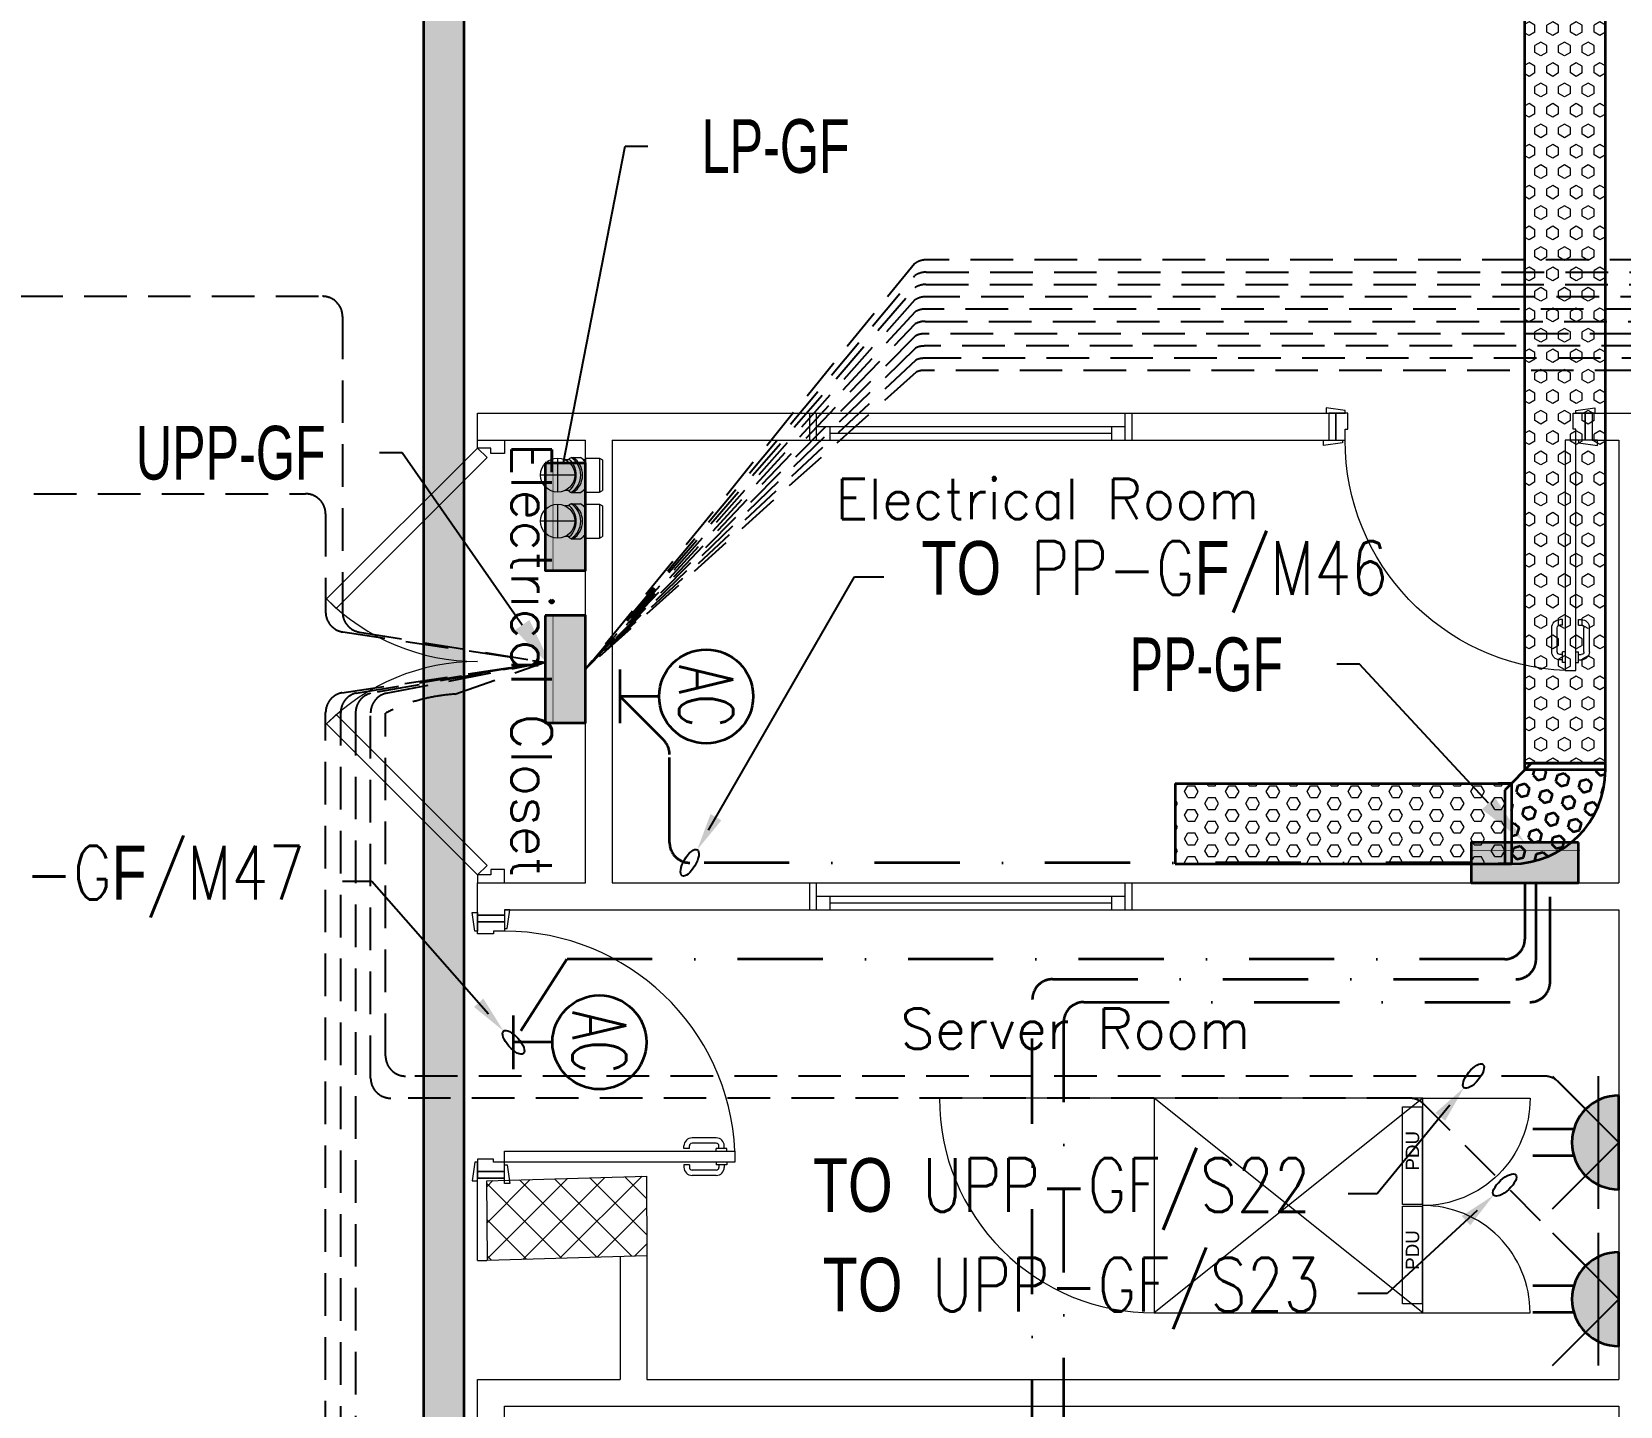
# Model space of a CAD drawing. Header units: inches. Extents: x -12418 to 242017, y -29325 to 19878.
# Drawn here: x 17937 to 23855, y -6447 to -1326 of the extents above; entities that cross this region are included whole.
import ezdxf
from ezdxf import colors
from ezdxf.entities.mleader import LeaderData, LeaderLine
from ezdxf.enums import TextEntityAlignment as Align
from ezdxf.math import Vec2, Vec3

# ---------------------------------------------------------------- set-up
doc = ezdxf.new("R2010")
doc.units = ezdxf.units.IN
doc.header["$LTSCALE"] = 25
doc.header["$MEASUREMENT"] = 0
doc.linetypes.add('DASHDOT', pattern=[25.4, 12.7, -6.35, 0, -6.35])
doc.linetypes.add('HIDDEN', pattern=[9.525, 6.35, -3.175])
doc.layers.get('0').update_dxf_attribs({"color": 8})
doc.layers.get('Defpoints').update_dxf_attribs({"color": 8})
for name, color, linetype, lineweight in [('00-Ground Floor$0$72_EGR_BASE_TEXT', 252, 'Continuous', 5), ('00-Ground Floor$0$Aluminum', 251, 'Continuous', 5), ('00-Ground Floor$0$C-HYDR-CTCH', 251, 'Continuous', 5), ('00-Ground Floor$0$Dual Power', 11, 'Continuous', 5), ('00-Ground Floor$0$FIXEDFUR$0$KCA_TXITEM', 3, 'Continuous', 5), ('00-Ground Floor$0$FURNITURES$0$KCA_FURLSE', 251, 'Continuous', 5), ('00-Ground Floor$0$Hatch', 254, 'Continuous', 5), ('00-Ground Floor$0$IFS IT RACK 1000x800mm', 210, 'Continuous', 5), ('00-Ground Floor$0$M-DR-SS', 30, 'Continuous', 5), ('00-Ground Floor$0$Walls', 251, 'Continuous', 5), ('00-Ground Floor$0$Wooden Joinery', 251, 'Continuous', 5), ('E-LITE-CIRC', 6, 'Continuous', 25), ('E-LITE-CLNG-CNDT', 6, 'DASHDOT', 35), ('E-LITE-EXIT-NUMB', 6, 'Continuous', 25), ('E-POWR-CIRC-NUMB', 6, 'Continuous', 25), ('E-POWR-CLNG-CNDT', 6, 'DASHDOT', 35), ('E-POWR-FLOR-CNDT', 6, 'HIDDEN', 25), ('E-POWR-PANL', 10, 'Continuous', 35), ('E-POWR-TEXT', 6, 'Continuous', 25), ('E-POWR-WALL @ 100', 4, 'Continuous', 35), ('T-CABL-TRAY', 60, 'Continuous', 35)]:
    doc.layers.add(name, color=color, linetype=linetype, lineweight=lineweight)
doc.layers.add('E-POWR-IDEN', color=101, linetype='Continuous')
doc.styles.add('00-Ground Floor$0$FIXEDFUR$0$K-SANSERIF', font='sanss___.ttf')
doc.styles.add('00-Ground Floor$0$SIMPLEX', font='SIMPLEX.shx', dxfattribs={"height": 150})
doc.styles.add('DC_Arial', font='arial.ttf', dxfattribs={"width": 0.7})
doc.styles.add('DC_Elc_Romans', font='elc_romans.shx', dxfattribs={"width": 0.7})
doc.styles.add('DC_Simplex', font='SIMPLEX.shx', dxfattribs={"width": 0.7})

# ---------------------------------------------------------------- blocks, each defined once
blk = doc.blocks.new('00-Ground Floor$0$A$C72370EFE')
at = {"layer": '00-Ground Floor$0$Wooden Joinery'}
for p, q in [((-0.01, -0.04), (-0.02, -0.04)), ((-0.01, -0.03), (-0.01, -0.07)), ((0, -0.03), (-0.01, -0.03)), ((0.04, -0.03), (0.05, -0.03)), ((0.05, -0.03), (0.05, -0.07)), ((0.05, -0.04), (0.06, -0.04)), ((-0.05, -0.07), (-0.05, -0.16)), ((-0.03, -0.07), (-0.03, -0.16)), ((-0.01, -0.06), (-0.02, -0.06)), ((0, -0.07), (-0.01, -0.07)), ((0.04, -0.07), (0.05, -0.07)), ((0.05, -0.06), (0.06, -0.06)), ((0.07, -0.07), (0.07, -0.16)), ((0.09, -0.07), (0.09, -0.16)), ((-0.01, -0.17), (-0.02, -0.17)), ((-0.01, -0.17), (-0.01, -0.19)), ((0.05, -0.17), (0.06, -0.17)), ((0.05, -0.17), (0.05, -0.19)), ((-0.01, -0.19), (-0.02, -0.19)), ((0.05, -0.19), (0.06, -0.19))]:
    blk.add_line(p, q, dxfattribs=at)
for centre, radius, start, end in [((-0.02, -0.07), 0.03, 90, 180), ((0.06, -0.07), 0.03, 0, 90), ((-0.02, -0.07), 0.01, 90, 180), ((0.06, -0.07), 0.01, 0, 90), ((-0.02, -0.16), 0.03, 180, 270), ((-0.02, -0.16), 0.01, 180, 270), ((0.06, -0.16), 0.01, 270, 0), ((0.06, -0.16), 0.03, 270, 0)]:
    blk.add_arc(centre, radius, start, end, dxfattribs=at)
blk = doc.blocks.new('00-Ground Floor$0$A$C5DAD61B4')
at = {"layer": '00-Ground Floor$0$Wooden Joinery'}
for points in [[(80, 959.1), (80, 969.1), (10, 979.1), (10, 959.1)], [(940, 959.1), (940, 969.1), (1010, 979.1), (1010, 959.1)], [(70, 859.1), (70, 849.1), (0, 839.1), (0, 859.1)], [(120, 859.1), (120, 0), (80, 0), (80, 859.1)], [(950, 859.1), (950, 849.1), (1020, 839.1), (1020, 859.1)]]:
    blk.add_lwpolyline(points, close=True, dxfattribs=at)
for points in [[(45, 859.1), (45, 959.1), (20, 959.1), (20, 859.1), (45, 859.1)], [(45, 859.1), (80, 859.1), (80, 899.1), (90, 899.1), (90, 959.1), (45, 959.1), (45, 859.1)], [(975, 859.1), (940, 859.1), (940, 899.1), (930, 899.1), (930, 959.1), (975, 959.1), (975, 859.1)], [(975, 859.1), (975, 959.1), (1000, 959.1), (1000, 859.1), (975, 859.1)]]:
    blk.add_lwpolyline(points, dxfattribs=at)
blk.add_arc((80, 859.1), 860, 272.66603, 0, dxfattribs=at)
at = {"layer": '00-Ground Floor$0$Wooden Joinery', "xscale": 999.9999999998854, "yscale": 999.9999999998854, "zscale": 999.9999999998854, "rotation": 180}
blk.add_blockref('00-Ground Floor$0$A$C72370EFE', (120, 0), dxfattribs=at)
blk = doc.blocks.new('*U113')
at = {"layer": '00-Ground Floor$0$Wooden Joinery'}
for points in [[(627.5, 526.8), (65.4, -35.4), (30, 0), (592.1, 562.1)], [(1022.5, 526.8), (1584.6, -35.4), (1620, 0), (1057.9, 562.1)], [(30, 0), (0, 0), (0, -100), (50, -100), (50, -50), (30, -50), (30, 0)], [(1620, 0), (1650, 0), (1650, -100), (1600, -100), (1600, -50), (1620, -50), (1620, 0)]]:
    blk.add_lwpolyline(points, close=True, dxfattribs=at)
for centre, start, end in [((30, 0), 0, 45), ((1620, 0), 135, 180)]:
    blk.add_arc(centre, 795, start, end, dxfattribs=at)
blk = doc.blocks.new('00-Ground Floor$0$4S')
at = {"color": 0}
for p, q in [((-51, 61), (-61, 55)), ((0, 61), (-51, 61)), ((0, -61), (0, 61)), ((-51, -61), (-61, -55)), ((0, -61), (-51, -61))]:
    blk.add_line(p, q, dxfattribs=at)
at = {"color": 10}
for p, q in [((-51, -61), (-51, 61)), ((-61, -55), (-61, 55))]:
    blk.add_line(p, q, dxfattribs=at)
blk = doc.blocks.new('00-Ground Floor$0$2E-45-110-T1')
for p, q in [((-48, 62.6), (-81.4, 62.6)), ((-99.2, 55), (-91.4, 55)), ((-42.3, 55), (-26.4, 55)), ((-99.2, -55), (-91.4, -55)), ((-42.3, -55), (-26.4, -55)), ((-48, -62.6), (-81.3, -62.6))]:
    blk.add_line(p, q)
at = {"color": 10}
for p, q in [((0, -61), (0, 61)), ((-61, 0), (61, 0))]:
    blk.add_line(p, q, dxfattribs=at)
blk.add_circle((0, 0), 61)
for centre, start, end in [((-42, 0), 122.159, 140.7458), ((-15.4, 0), 122.159, 237.8424), ((-8.7, 0), 122.1377, 237.8638), ((-87.3, 0), 48.0846, 57.8623), ((7.1, 0), 131.9154, 228.0858), ((-42, 0), 219.2542, 237.8424), ((-87.3, 0), 302.1362, 311.9142)]:
    blk.add_arc(centre, 73.9, start, end)
blk.add_blockref('00-Ground Floor$0$4S', (-99.2, 0))
blk = doc.blocks.new('00-Ground Floor$0$A$C37be4daf')
at = {"layer": '00-Ground Floor$0$Aluminum'}
for p, q in [((1416, 598.2), (216, 598.2)), ((241, 498.2), (241, 598.2)), ((291, 548.2), (291, 598.2)), ((1341, 548.2), (1341, 598.2)), ((1391, 498.2), (1391, 598.2)), ((1391, 548.2), (241, 548.2)), ((291, 573.2), (1341, 573.2)), ((1416, 498.2), (216, 498.2))]:
    blk.add_line(p, q, dxfattribs=at)
at = {"layer": '00-Ground Floor$0$Walls'}
for p, q in [((216, 498.2), (216, 598.2)), ((1416, 498.2), (1416, 598.2))]:
    blk.add_line(p, q, dxfattribs=at)
blk = doc.blocks.new('00-Ground Floor$0$IT RACK 1000x800 mm')
at = {"layer": '00-Ground Floor$0$Dual Power', "color": 8}
for points in [[(719020.2, 122155.5), (719383.9, 122155.5), (719383.9, 122082.8), (719020.2, 122082.8)], [(719390.1, 122155.5), (719753.8, 122155.5), (719753.8, 122082.8), (719390.1, 122082.8)]]:
    blk.add_lwpolyline(points, close=True, dxfattribs=at)
at = {"layer": '00-Ground Floor$0$FURNITURES$0$KCA_FURLSE', "color": 6, "linetype": 'ByBlock'}
for points in [[(719786.6, 123080.4), (719786.6, 123880.4, 0.415947), (718986.6, 123080.4, 0.926405)], [(718986.6, 122080.4), (718986.6, 121680.4, 0.415947), (719386.6, 122080.4, 0.926405)], [(719786.6, 122080.4), (719786.6, 121680.4, -0.415947), (719386.6, 122080.4, -0.926405)]]:
    blk.add_lwpolyline(points, format="xyb", dxfattribs=at)
blk.add_lwpolyline([(719786.6, 123080.4), (718986.6, 123080.4), (718986.6, 122080.4), (719786.6, 122080.4)], close=True, dxfattribs=at)
at = {"layer": '00-Ground Floor$0$FURNITURES$0$KCA_FURLSE', "color": 8, "linetype": 'ByBlock'}
for points in [[(718986.6, 122080.4), (719786.6, 123080.4)], [(719786.6, 122080.4), (718986.6, 123080.4)]]:
    blk.add_lwpolyline(points, dxfattribs=at)
at = {"layer": '00-Ground Floor$0$FIXEDFUR$0$KCA_TXITEM', "color": 8, "char_height": 50, "width": 3697.741, "attachment_point": 1, "style": '00-Ground Floor$0$FIXEDFUR$0$K-SANSERIF'}
for insert in [(717364.7, 122143.7), (717734.5, 122143.7)]:
    blk.add_mtext('\\pi1782.23819;PDU', dxfattribs=dict(at, insert=insert))
blk = doc.blocks.new('00-Ground Floor')
at = {"layer": '00-Ground Floor$0$Hatch'}
h = blk.add_hatch(dxfattribs=at)
h.set_pattern_fill('ANSI37', color=256, scale=30)
h.set_pattern_definition([(45, (-1981.42, -13099.68), (-67.35192, 67.35192), []), (135, (-1981.42, -13099.68), (-67.35192, -67.35192), [])])
h.paths.add_polyline_path([(48971.2, 8818.2), (48367.3, 8810.1), (48371.2, 8521.7), (48975.1, 8529.8)])
h.paths.add_polyline_path([(41810.5, 8810.5), (41227, 8805), (41207, 8513.7), (41790.5, 8519.1)])
h.paths.add_polyline_path([(27433.5, 8803.1), (26834.4, 8799), (26828.7, 8506), (27427.8, 8510)])
h.paths.add_polyline_path([(34618.7, 8805.3), (34017.5, 8797.8), (34009.3, 8512.1), (34610.5, 8519.6)])
h.paths.add_polyline_path([(20214.3, 8812.4), (19607.8, 8790.5), (19622.4, 8498), (20228.8, 8519.8)])
h.paths.add_polyline_path([(13477.7, 8802), (12255.7, 8825.9), (12249.3, 8529.8), (13471.3, 8505.8)])
h.paths.add_polyline_path([(13491.8, 1601.9), (12276.8, 1586.2), (12263.3, 1293.7), (13478.3, 1309.4)])
h.paths.add_polyline_path([(13465.7, -5591.3), (12262.6, -5607.3), (12256.9, -5900.3), (13460, -5884.3)])
h.paths.add_polyline_path([(13484.2, -12790), (12287.5, -12801.4), (12290.4, -13095.9), (13487, -13084.4)])
h.paths.add_polyline_path([(5849.2, -12787.9), (5245.6, -12791.6), (5256.3, -13077.1), (5859.8, -13073.4)])
h.paths.add_polyline_path([(5833.8, -5589.9), (5236.9, -5588.3), (5236.8, -5889.5), (5833.6, -5891)])
h.paths.add_polyline_path([(5843.6, 1599.7), (5224.3, 1600.9), (5213.7, 1298), (5833, 1296.7)])
h.paths.add_polyline_path([(5820.3, 8779.1), (5219.7, 8793.5), (5216, 8503.9), (5816.7, 8489.4)])
h.paths.add_polyline_path([(-1378.8, 8777.2), (-1981.4, 8799.9), (-1979.5, 8511.6), (-1376.9, 8488.9)])
h.paths.add_polyline_path([(-1371.1, -5601.1), (-1973.1, -5608.1), (-1969.7, -5899.7), (-1367.7, -5892.7)])
h.paths.add_polyline_path([(-1353.5, -12795.7), (-1951.9, -12796.7), (-1947.1, -13097.4), (-1348.7, -13096.4)])
h.paths.add_polyline_path([(20233.2, -12782.5), (19627.5, -12795.4), (19633.2, -13096.6), (20238.9, -13083.7)])
h.paths.add_polyline_path([(20226.6, -5590), (19632.3, -5607.6), (19634.4, -5904.1), (20228.7, -5886.6)])
h.paths.add_polyline_path([(20217.9, 1618), (19619, 1610.4), (19623, 1310.2), (20221.9, 1317.9)])
h.paths.add_polyline_path([(27418.3, 1602.8), (26816.3, 1607.5), (26820.6, 1315.3), (27422.5, 1310.7)])
h.paths.add_polyline_path([(27422, -5579.9), (26818.1, -5597.5), (26831.6, -5897.5), (27431.7, -5876.5)])
h.paths.add_polyline_path([(27438.1, -12795.9), (26834.3, -12789.3), (26831.9, -13075), (27435.7, -13081.6)])
h.paths.add_polyline_path([(34636.6, -12785.4), (34039.3, -12800), (34048.3, -13099.7), (34645.6, -13085.1)])
h.paths.add_polyline_path([(34629.3, -5597.1), (34028, -5595.2), (34029.2, -5892.4), (34630.4, -5894.3)])
h.paths.add_polyline_path([(34592.8, 1606.7), (34012, 1611.4), (34031.7, 1321.6), (34612.5, 1316.9)])
h.paths.add_polyline_path([(41796.2, 1606), (41198.6, 1619.8), (41200.6, 1327.8), (41798.2, 1314.1)])
h.paths.add_polyline_path([(41797.2, -5592.6), (41228.8, -5600.2), (41230.6, -5894.3), (41799, -5886.7)])
h.paths.add_polyline_path([(41834.3, -12789.7), (41229, -12792.4), (41230.4, -13096.9), (41835.6, -13094.3)])
h.paths.add_polyline_path([(49008.5, -12790.2), (48420.5, -12774.1), (48407.3, -13081.4), (48995.3, -13097.4)])
h.paths.add_polyline_path([(48992.7, -5590.8), (48389.5, -5589.7), (48387.5, -5886.2), (48990.7, -5887.3)])
at = {"layer": '00-Ground Floor$0$C-HYDR-CTCH', "flags": 128}
blk.add_lwpolyline([(20226.6, -5590), (20228.7, -5886.6), (19634.4, -5904.1), (19632.3, -5607.6), (20226.6, -5590)], dxfattribs=at)
at = {"layer": '00-Ground Floor$0$Walls'}
for p, q in [((19597.7, -2847.4, 0), (19597.7, -2747.4, 0)), ((19597.7, -2747.4, 0), (22769.5, -2747.4, 0)), ((22769.5, -2747.4, 0), (22769.5, -2847.4, 0)), ((23749.5, -2747.4, 0), (23749.5, -2847.4, 0)), ((23749.5, -2747.4, 0), (29549.5, -2747.4, 0)), ((19597.7, -2847.4, 0), (19999.5, -2847.4, 0)), ((19999.5, -4497.4, 0), (19999.5, -2847.4, 0)), ((20099.5, -2847.4, 0), (22769.5, -2847.4, 0)), ((20099.5, -2847.4, 0), (20099.5, -4497.4, 0)), ((23749.5, -2847.4, 0), (23849.5, -2847.4, 0)), ((23849.5, -2847.4, 0), (23849.5, -4497.4, 0)), ((19597.7, -4617.4, 0), (19597.7, -4497.4, 0)), ((19597.7, -4497.4, 0), (19999.5, -4497.4, 0)), ((20099.5, -4497.4, 0), (23849.5, -4497.4, 0)), ((19697.7, -4597.4, 0), (23849.5, -4597.4, 0)), ((23849.5, -4597.4, 0), (23849.5, -6347.4, 0)), ((19697.7, -4617.4, 0), (19597.7, -4617.4, 0)), ((19597.7, -5904.4, 0), (19597.7, -5597.4, 0)), ((19697.7, -5597.4, 0), (19597.7, -5597.4, 0)), ((19697.7, -5605.6, 0), (19697.7, -5597.4, 0)), ((19597.7, -5904.4, 0), (19632.9, -5904.1)), ((20128.7, -5889.5), (20128.7, -6347.4)), ((20228.7, -5886.6), (20228.7, -6347.4)), ((19597.7, -6347.4, 0), (20128.7, -6347.4, 0)), ((19597.7, -6547.4, 0), (19597.7, -6347.4, 0)), ((20228.7, -6347.4), (23849.5, -6347.4, 0)), ((19697.7, -6447.4, 0), (23849.5, -6447.4, 0)), ((19697.7, -6547.4, 0), (19697.7, -6447.4, 0)), ((23849.5, -6447.4, 0), (23849.5, -9957.4, 0))]:
    blk.add_line(p, q, dxfattribs=at)
at = {"rotation": 180}
for p in [(22250.5, -2249.2, 0), (22250.5, -3999.2, 0)]:
    blk.add_blockref('00-Ground Floor$0$A$C37be4daf', p, dxfattribs=at)
at = {"layer": '00-Ground Floor$0$IFS IT RACK 1000x800mm', "color": 252, "rotation": 89.99999999999999}
blk.add_blockref('00-Ground Floor$0$IT RACK 1000x800 mm', (145199.1, -725086.1), dxfattribs=at)
at = {"layer": '00-Ground Floor$0$M-DR-SS', "xscale": 1.040985465462118, "yscale": 1.040985465462118, "zscale": 1.040985465462118, "rotation": 179.9999999999943}
for p in [(19896.2, -2977.8, 0), (19896.2, -3149.8, 0)]:
    blk.add_blockref('00-Ground Floor$0$2E-45-110-T1', p, dxfattribs=at)
at = {"layer": '00-Ground Floor$0$Wooden Joinery', "xscale": -1}
blk.add_blockref('00-Ground Floor$0$A$C5DAD61B4', (23769.5, -3706.5, 0), dxfattribs=at)
at = {"layer": '00-Ground Floor$0$Wooden Joinery', "rotation": 89.99999999999999}
for name, p in [('*U113', (19597.7, -4497.4, 0)), ('00-Ground Floor$0$A$C5DAD61B4', (20556.8, -5617.4, 0))]:
    blk.add_blockref(name, p, dxfattribs=at)
at = {"layer": '00-Ground Floor$0$72_EGR_BASE_TEXT', "insert": (19874, -3667.2, 0), "char_height": 150, "attachment_point": 2, "rotation": 270, "style": '00-Ground Floor$0$SIMPLEX'}
blk.add_mtext('Electrical Closet', dxfattribs=at)
at = {"layer": '00-Ground Floor$0$72_EGR_BASE_TEXT', "char_height": 150, "attachment_point": 2, "style": '00-Ground Floor$0$SIMPLEX'}
for s, insert in [('Electrical Room', (21721.3, -2991.7, 0)), ('Server Room', (21825.2, -4965.4, 0))]:
    blk.add_mtext(s, dxfattribs=dict(at, insert=insert))
blk = doc.blocks.new('DC-BDS-20170905173951-1')
h = blk.add_hatch(color=254)
h.dxf.hatch_style = 1
h.paths.add_polyline_path([(-150, 200), (-150, -200), (0, -200), (0, 200)])
blk.add_lwpolyline([(-150, 200), (-150, -200), (0, -200), (0, 200)], close=True)
at = {"const_width": 3}
blk.add_lwpolyline([(-121, 205), (-121, -205)], dxfattribs=at)
at = {"color": 6, "style": 'DC_Arial', "width": 0.65, "flags": 8}
blk.add_attdef('PANEL_NAME', text='', height=100, rotation=270, dxfattribs=at).set_placement((-60.5, 0), align=Align.MIDDLE_CENTER)
blk = doc.blocks.new('ARR0W')
at = {"color": 45}
blk.add_ellipse((0, 0), major_axis=(0.4, 0), ratio=0.4, dxfattribs=at)
at = {"color": 45, "ltscale": 0.5}
blk.add_solid([(-1.4, 0.167), (-0.4, 0), (-1.4, -0.167)], dxfattribs=at)
blk = doc.blocks.new('*U23')
h = blk.add_hatch(color=253)
edge = h.paths.add_edge_path()
edge.add_line((1.75, 0), (-1.75, 0))
edge.add_arc((0, 0), 1.75, 0, 180, ccw=False)
for p, q in [((-0.5, 1.677), (-0.5, 3.211)), ((0.5, 1.677), (0.5, 3.211))]:
    blk.add_line(p, q)
blk.add_lwpolyline([(1.75, 0, 1), (-1.75, 0)], format="xyb", close=True)
at = {"layer": 'Defpoints'}
for p, q in [((-2.475, 2.475), (0, 0)), ((2.475, 2.475), (0, 0)), ((-2.475, 0.758), (2.475, 0.758))]:
    blk.add_line(p, q, dxfattribs=at)
at = {"layer": 'E-LITE-EXIT-NUMB', "style": 'DC_Simplex', "width": 0.7, "flags": 8}
blk.add_attdef('TYPE', text='', height=2, rotation=360, dxfattribs=at).set_placement((-2.682, 5.238), align=Align.RIGHT)
blk.add_attdef('CIRCUIT', (2.682, 5.238), '', height=2, rotation=360, dxfattribs=at)
blk = doc.blocks.new('*U32')
for p, q in [((0, -1), (0, 1)), ((1.45, 0), (0, 0))]:
    blk.add_line(p, q)
blk.add_circle((3.2, 0), 1.75)
at = {"layer": 'E-POWR-CIRC-NUMB', "style": 'DC_Simplex', "width": 0.7, "flags": 8}
blk.add_attdef('CIRCUIT', (3.364, 5.671), '', height=2, rotation=360, dxfattribs=at)
at = {"layer": 'E-POWR-IDEN', "style": 'DC_Simplex', "width": 0.7, "flags": 8}
blk.add_attdef('TYPE', text='', height=2, rotation=270, dxfattribs=at).set_placement((3.2, 0), align=Align.MIDDLE_CENTER)
blk = doc.blocks.new('*U51')
at = {"lineweight": 0}
h = blk.add_hatch(dxfattribs=at)
h.set_pattern_fill('HEX', color=253, scale=8, angle=180, style=0)
h.set_pattern_definition([(180, (-14751.107, -2e-10), (6e-13, -43.99409), [25.4, -50.8]), (300, (-14751.107, -2e-10), (38.1, 21.99705), [25.4, -50.8]), (240, (-14776.507, -2e-10), (38.1, -21.99705), [25.4, -50.8])])
h.paths.add_polyline_path([(-2829.2, 300), (-2829.2, 0), (0, 0), (0, 300)])
at = {"color": 0}
for p, q in [((0, 300), (-2829.2, 300)), ((-2829.2, 0), (-2829.2, 300)), ((0, 0), (0, 300)), ((0, 0), (-2829.2, 0))]:
    blk.add_line(p, q, dxfattribs=at)
blk = doc.blocks.new('*U52')
h = blk.add_hatch()
h.set_pattern_fill('HEX', color=253, scale=8, angle=45, style=0)
h.set_pattern_definition([(45, (-3354.247, 1022.73), (-31.1085, 31.1085), [25.4, -50.8]), (165, (-3354.247, 1022.73), (-11.3865, -42.49503), [25.4, -50.8]), (105, (-3336.287, 1040.69), (-42.49503, -11.3865), [25.4, -50.8])])
edge = h.paths.add_edge_path()
edge.add_arc((0, -50), 350, 360, 450)
edge.add_line((0, 300), (0, 0))
edge.add_line((0, 0), (50, -50))
edge.add_line((50, -50), (350, -50))
at = {"color": 0}
for p, q in [((0, 300), (-50, 300)), ((0, 0), (-50, 0)), ((0, 0), (50, -50)), ((50, -50), (50, -100)), ((350, -50), (350, -100))]:
    blk.add_line(p, q, dxfattribs=at)
at = {"color": 253}
for p, q in [((-25, 300), (-25, 25)), ((0, 300), (0, 0)), ((0, 0), (-25, 25)), ((50, -50), (350, -50)), ((50, -50), (75, -75)), ((75, -75), (350, -75))]:
    blk.add_line(p, q, dxfattribs=at)
at = {"color": 0}
blk.add_arc((0, -50), 350, 360, 90, dxfattribs=at)
blk = doc.blocks.new('*U53')
at = {"lineweight": 0}
h = blk.add_hatch(dxfattribs=at)
h.set_pattern_fill('HEX', color=253, scale=8, angle=90, style=0)
h.set_pattern_definition([(90, (-2e-10, 14700.02), (-43.99409, -5e-13), [25.4, -50.8]), (210, (-2e-10, 14700.02), (21.99705, -38.1), [25.4, -50.8]), (150, (-2e-10, 14725.42), (-21.99705, -38.1), [25.4, -50.8])])
h.paths.add_polyline_path([(300, 1253.2), (0, 1253.2), (0, 0), (300, 0)])
at = {"color": 0}
for p, q in [((0, 0), (0, 1253.2)), ((0, 1253.2), (300, 1253.2)), ((300, 0), (300, 1253.2)), ((0, 0), (300, 0))]:
    blk.add_line(p, q, dxfattribs=at)
blk = doc.blocks.new('*U55')
at = {"lineweight": 0}
h = blk.add_hatch(dxfattribs=at)
h.set_pattern_fill('HEX', color=253, scale=8, angle=180, style=0)
h.set_pattern_definition([(180, (-23193.732, -3e-10), (6e-13, -43.99409), [25.4, -50.8]), (300, (-23193.732, -3e-10), (38.1, 21.997045), [25.4, -50.8]), (240, (-23219.132, -3e-10), (38.1, -21.997045), [25.4, -50.8])])
h.paths.add_polyline_path([(-9746.9, 150), (-9746.9, 0), (0, 0), (0, 150)])
at = {"color": 0}
for p, q in [((0, 150), (-9746.9, 150)), ((0, 0), (-9746.9, 0))]:
    blk.add_line(p, q, dxfattribs=at)
blk = doc.blocks.new('A$C767e6835')
at = {"layer": 'T-CABL-TRAY', "linetype": 'Continuous', "rotation": 270}
for name, p in [('*U55', (-701.8, -8146.9)), ('*U51', (3400, -1204.2, 0)), ('*U52', (3400, -1229.2, 0)), ('*U53', (2096.8, -1279.2, 0))]:
    blk.add_blockref(name, p, dxfattribs=at)

msp = doc.modelspace()

# ---------------------------------------------------------------- linework, layer by layer
at = {"layer": 'E-POWR-CLNG-CNDT', "elevation": 0}
for points in [[(23299.3, -4422.4), (20388.1, -4422.4, -0.414214), (20313.1, -4347.4), (20313.1, -4018.9, 0.197696), (20291.4, -3966.1), (20129.4, -3802.6)], [(23499.3, -4497.4), (23499.3, -4706.6, -0.414214), (23424.3, -4781.6), (19930.5, -4781.6), (19731.6, -5091.3)], [(22123.9, -10207.2), (21695.9, -9902, -0.242442), (21664.4, -9840.9), (21664.4, -4931.5, -0.414214), (21739.4, -4856.5), (23466, -4856.5, 0.414214), (23541, -4781.5), (23541, -4497.4)], [(22130.2, -9957.4), (21813.5, -9821.6, -0.245243), (21781.3, -9760.1), (21781.3, -5016.5, -0.414214), (21856.3, -4941.5), (23518.3, -4941.5, 0.414214), (23593.3, -4866.5), (23593.3, -4497.4)]]:
    msp.add_lwpolyline(points, format="xyb", dxfattribs=at)
at = {"layer": 'E-POWR-FLOR-CNDT', "elevation": 0}
for points in [[(32622.1, -2847.4), (32622.1, -2250.9, 0.414214), (32547.1, -2175.9), (21270.1, -2175.9, 0.161067), (21225.4, -2190.7), (19999.5, -3700.8)], [(19999.5, -3700.8), (21225.8, -2235.5, -0.15488), (21269.1, -2221.8), (29842.2, -2221.8, -0.414214), (29917.2, -2296.8), (29917.2, -6868.7, 0.414214), (29992.2, -6943.7), (32637.2, -6943.7), (32760.9, -7067.4)], [(8055.8, -3047.4), (8055.8, -2386.8, -0.414214), (8130.8, -2311.8), (19019.8, -2311.8, -0.414214), (19094.8, -2386.8), (19094.8, -3488.9, 0.367712), (19157.8, -3562.9), (19849.5, -3675.5)], [(31449.5, -12492.9), (29878.8, -12492.9, -0.414214), (29803.8, -12417.9), (29803.8, -2388.5, 0.414214), (29728.8, -2313.5), (21267, -2313.5, 0.141886), (21226.9, -2325.1), (19999.5, -3700.8)], [(29449.5, -7819.3), (29671, -7819.3, 0.414214), (29746, -7744.3), (29746, -2434.3, 0.414214), (29671, -2359.3), (21265.9, -2359.3, 0.135075), (21227.5, -2369.9), (19999.5, -3700.8)], [(19999.5, -3700.8), (21228.2, -2414.7, -0.128052), (21264.8, -2405.2), (29321.1, -2405.2, -0.414214), (29396.1, -2480.2), (29396.1, -2847.4)], [(26593.9, -6447.4), (26593.9, -2526, 0.414214), (26518.9, -2451), (21263.7, -2451, 0.120819), (21229, -2459.5), (19999.5, -3700.8)], [(25923, -6447.4), (25923, -2571.9, 0.414214), (25848, -2496.9), (21262.5, -2496.9, 0.113377), (21229.8, -2504.4), (19999.5, -3700.8)], [(25046.3, -6447.4), (25046.3, -2617.7, 0.414214), (24971.3, -2542.7), (21261.3, -2542.7, 0.10573), (21230.6, -2549.3), (19999.5, -3700.8)], [(24232.3, -6447.4), (24232.3, -2662.6, 0.414214), (24157.3, -2587.6), (21262.2, -2587.6, 0.10573), (21231.5, -2594.2), (19999.5, -3700.8)], [(14372.9, -3047.7), (18956.8, -3047.7, -0.414214), (19031.8, -3122.7), (19031.8, -3488.1, 0.371195), (19095.7, -3562.3), (19849.5, -3675.5)], [(17697.7, -9042.8), (18956.8, -9042.8, 0.414214), (19031.8, -8967.8), (19031.8, -3862.8, -0.355654), (19091.6, -3789.3), (19849.5, -3675.5)], [(19697.7, -12157.2), (19162.9, -12157.2, -0.414214), (19087.9, -12082.2), (19087.9, -3863.1, -0.34921), (19146, -3790), (19849.5, -3675.5)], [(23725.8, -5340.9), (23624, -5239.1, 0.198912), (23571, -5217.2), (19329.9, -5217.2, -0.414214), (19254.9, -5142.2), (19254.9, -3864.9, -0.103173), (19512.6, -3794.2), (19849.5, -3675.5)]]:
    msp.add_lwpolyline(points, format="xyb", dxfattribs=at)
at = {"layer": 'E-POWR-FLOR-CNDT'}
for points in [[(19999.5, -3700.8), (21226.3, -2280.3, -0.148488), (21268, -2267.6), (29784.4, -2267.6, -0.414214), (29859.4, -2342.6), (29859.4, -7861.3, 0.414214), (29934.4, -7936.3), (36047.9, -7936.3, -0.414214), (36122.9, -8011.3), (36122.9, -9137.3)], [(19849.5, -3675.5), (19199.4, -3791.1, 0.341206), (19143.4, -3863.6), (19143.4, -8572.2, 0.414214), (19218.4, -8647.2), (19697.7, -8647.2)], [(23725.8, -5924.8), (23122.5, -5321.5, 0.198912), (23069.4, -5299.5), (19274.4, -5299.5, -0.414214), (19199.4, -5224.5), (19199.4, -3863.9, -0.34921), (19257.5, -3790.9), (19849.5, -3675.5)]]:
    msp.add_lwpolyline(points, format="xyb", dxfattribs=at)

# ---------------------------------------------------------------- block references
at = {"layer": 'E-LITE-CLNG-CNDT'}
msp.add_blockref('00-Ground Floor', (0, 0), dxfattribs=at)
at = {"layer": 'E-POWR-FLOR-CNDT'}
msp.add_blockref('A$C767e6835', (20099.5, -2847.4, 0), dxfattribs=at)
at = {"layer": 'E-POWR-PANL'}
for p in [(19999.5, -3133.4, 0), (19999.5, -3700.8, 0)]:
    msp.add_blockref('DC-BDS-20170905173951-1', p, dxfattribs=at)
at = {"layer": 'E-POWR-PANL', "rotation": 270}
msp.add_blockref('DC-BDS-20170905173951-1', (23499.3, -4497.4, 0), dxfattribs=at)
at = {"layer": 'E-POWR-WALL @ 100', "xscale": 100, "yscale": 100, "zscale": 100}
for p in [(20129.4, -3802.6, 0), (19731.6, -5091.3, 0)]:
    msp.add_blockref('*U32', p, dxfattribs=at).add_auto_attribs({'TYPE': 'AC'})
at = {"layer": 'E-POWR-WALL @ 100', "xscale": 100, "yscale": 100, "zscale": 100, "rotation": 90.00000000000001}
for p in [(23849.5, -5464.6, 0), (23849.5, -6048.5, 0)]:
    msp.add_blockref('*U23', p, dxfattribs=at)

# ---------------------------------------------------------------- leaders
at = {"layer": 'E-LITE-CIRC'}
ml = msp.add_multileader_mtext('Standard', dxfattribs=at)
ml.set_content('{\\Fdc_el_romans|c0;\\W0.8;TO\\Fromans|c0; \\Fsimplex|c0;PP-G\\Fdc_el_romans|c0;F\\Fsimplex|c0;/M46}', color=256, style='DC_Simplex')
ml.set_leader_properties()
ml.set_arrow_properties(name='ARR0W')
ml.build(insert=Vec2(0, 0))
ml.multileader.update_dxf_attribs({"dogleg_length": 200, "arrow_head_size": 140, "scale": 100})
ctx = ml.context
ctx.base_point, ctx.scale, ctx.char_height, ctx.arrow_head_size, ctx.landing_gap_size, ctx.plane_origin, ctx.plane_x_axis, ctx.plane_y_axis = Vec3(21111.4, -3357.1, 0), 100, 200, 140, 140, Vec3(28607, -9640.1, 0), Vec3(1, 0.000001, 0), Vec3(-0.000001, 1, 0)
notes = []
notes.append((ctx, [(0, (1, 1, 0), (21002.6, -3357.1, 0), (1, 0.000001, 0), 108.8, [(0, [(20388.1, -4422.4, 0)], 0, [])])]))
ctx.mtext.insert, ctx.mtext.text_direction, ctx.mtext.rotation, ctx.mtext.flow_direction = Vec3(21251.4, -3223.8, 0), Vec3(1, 0.000001, 0), 0.000001, 5
ml = msp.add_multileader_mtext('Standard', dxfattribs=at)
ml.set_content('{\\Fdc_el_romans|c0;\\W0.8;TO\\Fromans|c0; \\Fsimplex|c0;PP-G\\Fdc_el_romans|c0;F\\Fsimplex|c0;/M47}', color=256, style='DC_Simplex')
ml.set_leader_properties()
ml.set_arrow_properties(name='ARR0W')
ml.build(insert=Vec2(0, 0))
ml.multileader.update_dxf_attribs({"dogleg_length": 200, "arrow_head_size": 140, "scale": 100})
ctx = ml.context
ctx.base_point, ctx.scale, ctx.char_height, ctx.arrow_head_size, ctx.landing_gap_size, ctx.plane_origin, ctx.plane_x_axis, ctx.plane_y_axis = Vec3(16925.6, -4492.6, 0), 100, 200, 140, 140, Vec3(28209.2, -10928.8, 0), Vec3(1, 0.000001, 0), Vec3(-0.000001, 1, 0)
ctx.text_align_type = 2
notes.append((ctx, [(1, (1, 1, 0), (19203.9, -4492.6, 0), (-1, -0.000001, 0), 108.8, [(0, [(19731.6, -5091.3, 0)], 0, [])])]))
ctx.mtext.insert, ctx.mtext.text_direction, ctx.mtext.rotation, ctx.mtext.alignment, ctx.mtext.flow_direction = Vec3(18955.1, -4359.3, 0), Vec3(1, 0.000001, 0), 0.000001, 3, 5
ml = msp.add_multileader_mtext('Standard', dxfattribs=at)
ml.set_content('{\\Fdc_el_romans|c0;\\W0.8;TO\\Fromans|c0; \\Fsimplex|c0;UPP-GF/S22}', color=256, style='DC_Simplex')
ml.set_leader_properties()
ml.set_arrow_properties(name='ARR0W')
ml.build(insert=Vec2(0, 0))
ml.multileader.update_dxf_attribs({"dogleg_length": 200, "arrow_head_size": 140, "scale": 100})
ctx = ml.context
ctx.base_point, ctx.scale, ctx.char_height, ctx.arrow_head_size, ctx.landing_gap_size, ctx.plane_origin, ctx.plane_x_axis, ctx.plane_y_axis = Vec3(20534.1, -5656.4), 100, 200, 140, 140, Vec3(36363.1, -10231.1), Vec3(1, 0.000001, 0), Vec3(-0.000001, 1, 0)
ctx.text_align_type = 2
notes.append((ctx, [(1, (1, 1, 0), (22949.6, -5656.4), (-1, -0.000001, 0), 108.8, [(0, [(23307.9, -5217.2)], 0, [])])]))
ctx.mtext.insert, ctx.mtext.text_direction, ctx.mtext.rotation, ctx.mtext.alignment, ctx.mtext.flow_direction = Vec3(22700.8, -5523.1), Vec3(1, 0.000001, 0), 0.000001, 3, 5
ml = msp.add_multileader_mtext('Standard', dxfattribs=at)
ml.set_content('{\\Fdc_el_romans|c0;\\W0.8;TO\\Fromans|c0; \\Fsimplex|c0;UPP-GF/S23}', color=256, style='DC_Simplex')
ml.set_leader_properties()
ml.set_arrow_properties(name='ARR0W')
ml.build(insert=Vec2(0, 0))
ml.multileader.update_dxf_attribs({"dogleg_length": 200, "arrow_head_size": 140, "scale": 100})
ctx = ml.context
ctx.base_point, ctx.scale, ctx.char_height, ctx.arrow_head_size, ctx.landing_gap_size, ctx.plane_origin, ctx.plane_x_axis, ctx.plane_y_axis = Vec3(20570.6, -6027.5), 100, 200, 140, 140, Vec3(36363.1, -10751.2), Vec3(1, 0.000001, 0), Vec3(-0.000001, 1, 0)
ctx.text_align_type = 2
notes.append((ctx, [(1, (1, 1, 0), (22986.1, -6027.5), (-1, -0.000001, 0), 108.8, [(0, [(23424.1, -5623.1)], 0, [])])]))
ctx.mtext.insert, ctx.mtext.text_direction, ctx.mtext.rotation, ctx.mtext.alignment, ctx.mtext.flow_direction = Vec3(22737.3, -5894.2), Vec3(1, 0.000001, 0), 0.000001, 3, 5
ml = msp.add_multileader_mtext('Standard', dxfattribs=at)
ml.set_content('{\\Fdc_el_romans|c0;\\W0.8;TO\\Fromans|c0; \\Fsimplex|c0;PP-G\\Fdc_el_romans|c0;F\\Fsimplex|c0;/M40}', color=256, style='DC_Simplex')
ml.set_leader_properties()
ml.set_arrow_properties(name='ARR0W')
ml.build(insert=Vec2(0, 0))
ml.multileader.update_dxf_attribs({"dogleg_length": 200, "arrow_head_size": 140, "scale": 100})
ctx = ml.context
ctx.base_point, ctx.scale, ctx.char_height, ctx.arrow_head_size, ctx.landing_gap_size, ctx.plane_origin, ctx.plane_x_axis, ctx.plane_y_axis = Vec3(15221.8, -6286.7, 0), 100, 200, 140, 140, Vec3(24436.5, -1428.2, 0), Vec3(1, -0.000001, 0), Vec3(0.000001, 1, 0)
ctx.text_align_type = 2
notes.append((ctx, [(1, (1, 1, 0), (17500.1, -6286.7, 0), (-1, 0.000001, 0), 108.8, [(0, [(18397.7, -6947.4, 0)], 0, [])])]))
ctx.mtext.insert, ctx.mtext.text_direction, ctx.mtext.rotation, ctx.mtext.alignment, ctx.mtext.flow_direction = Vec3(17251.3, -6153.3, 0), Vec3(1, -0.000001, 0), 6.283185, 3, 5
at = {"layer": 'E-POWR-TEXT'}
ml = msp.add_multileader_mtext('Standard', dxfattribs=at)
ml.set_content('LP-GF', color=256, style='DC_Elc_Romans')
ml.set_leader_properties(color=45)
ml.build(insert=Vec2(0, 0))
ml.multileader.update_dxf_attribs({"dogleg_length": 2, "arrow_head_size": 200, "scale": 100})
ctx = ml.context
ctx.base_point, ctx.scale, ctx.char_height, ctx.arrow_head_size, ctx.landing_gap_size, ctx.plane_origin = Vec3(20232.5, -1751.8, 0), 100, 200, 200, 200, Vec3(18061.9, -2343.2, 0)
notes.append((ctx, [(0, (1, 1, 0), (20147.8, -1751.8, 0), (1, 0), 84.7, [(0, [(19878.5, -3133.4, 0)], 0, [])])]))
ctx.mtext.insert, ctx.mtext.flow_direction = Vec3(20432.5, -1651.8, 0), 5
ml = msp.add_multileader_mtext('Standard', dxfattribs=at)
ml.set_content('UPP-GF', color=256, style='DC_Elc_Romans')
ml.set_leader_properties(color=45)
ml.build(insert=Vec2(0, 0))
ml.multileader.update_dxf_attribs({"dogleg_length": 2, "arrow_head_size": 200, "scale": 100})
ctx = ml.context
ctx.base_point, ctx.scale, ctx.char_height, ctx.arrow_head_size, ctx.landing_gap_size, ctx.plane_origin = Vec3(18005.3, -2894.5, 0), 100, 200, 200, 200, Vec3(18061.9, -2910.6, 0)
ctx.text_align_type = 2
notes.append((ctx, [(1, (1, 1, 0), (19316.6, -2894.5, 0), (-1, 0), 84.7, [(0, [(19878.5, -3700.8, 0)], 0, [])])]))
ctx.mtext.insert, ctx.mtext.alignment, ctx.mtext.flow_direction = Vec3(19031.9, -2794.5, 0), 3, 5
ml = msp.add_multileader_mtext('Standard', dxfattribs=at)
ml.set_content('PP-GF', color=256, style='DC_Elc_Romans')
ml.set_leader_properties(color=45)
ml.build(insert=Vec2(0, 0))
ml.multileader.update_dxf_attribs({"dogleg_length": 2, "arrow_head_size": 200, "scale": 100})
ctx = ml.context
ctx.base_point, ctx.scale, ctx.char_height, ctx.arrow_head_size, ctx.landing_gap_size, ctx.plane_origin = Vec3(21718.6, -3683, 0), 100, 200, 200, 200, Vec3(18061.9, -3478, 0)
ctx.text_align_type = 2
notes.append((ctx, [(1, (1, 1, 0), (22883.3, -3683, 0), (-1, 0), 84.7, [(0, [(23499.3, -4347.4, 0)], 0, [])])]))
ctx.mtext.insert, ctx.mtext.alignment, ctx.mtext.flow_direction = Vec3(22598.6, -3583, 0), 3, 5
for ctx, leaders in notes:
    for number, flags, end, landing, length, lines in leaders:
        leader = LeaderData()
        leader.index, (leader.has_last_leader_line, leader.has_dogleg_vector, leader.attachment_direction) = number, flags
        leader.last_leader_point, leader.dogleg_vector, leader.dogleg_length = Vec3(end), Vec3(landing), length
        for number, points, colour, breaks in lines:
            line = LeaderLine()
            line.index, line.vertices, line.color, line.breaks = number, Vec3.list(points), colors.encode_raw_color(colour), breaks
            leader.lines.append(line)
        ctx.leaders.append(leader)

doc.saveas('drawing.dxf')
